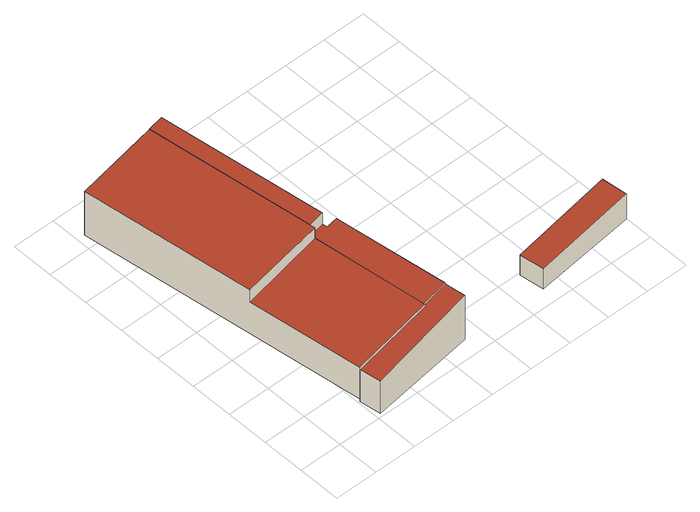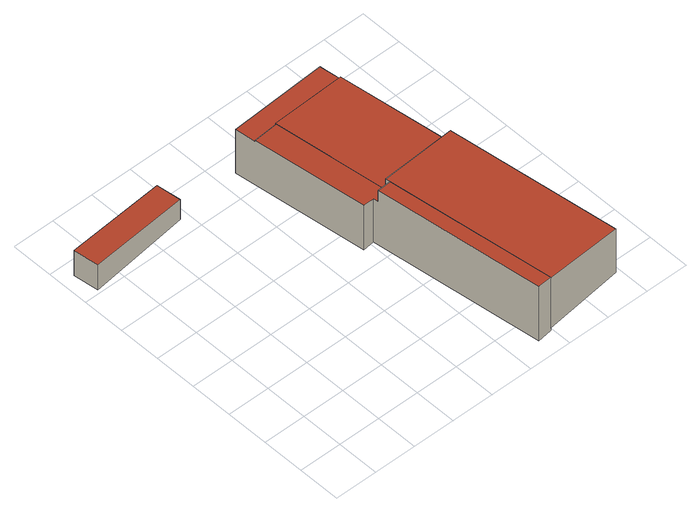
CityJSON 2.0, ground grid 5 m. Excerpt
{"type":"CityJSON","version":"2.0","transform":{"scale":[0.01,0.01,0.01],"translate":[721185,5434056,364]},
"CityObjects":{
"building1":{"type":"Building","attributes":{"Gemeindeschluessel":"09375181","HoeheDach":"371.209","HoeheGrund":"364.343","Methode":"2000","NiedrigsteTraufeDesGebaeudes":"368.677","Geometrietyp2DReferenz":"3000","measuredHeight":6.87,"function":"31001_2000","roofType":"1000"},"geometry":[{"type":"Solid","lod":"2","boundaries":[[[[0,1,2,3]],[[4,2,1,5,6]],[[7,5,8,9]],[[10,11,9,8,0,3]],[[7,12,6,5]],[[11,10,4,6,12]],[[5,1,0,8]],[[10,3,2,4]],[[9,11,12,7]]]],"semantics":{"surfaces":[{"type":"RoofSurface","Dachneigung":"84.402","Dachorientierung":"262.442","Flaeche":"194.213","Z_MAX":"6.866","Z_MAX_ASL":"371.209","Z_MIN":"5.930","Z_MIN_ASL":"370.272"},{"type":"WallSurface","Flaeche":"139.480","Z_MAX":"6.866","Z_MAX_ASL":"371.209","Z_MIN":"-0.003","Z_MIN_ASL":"364.340"},{"type":"RoofSurface","Dachneigung":"83.221","Dachorientierung":"262.397","Flaeche":"129.468","Z_MAX":"5.466","Z_MAX_ASL":"369.809","Z_MIN":"4.335","Z_MIN_ASL":"368.677"},{"type":"WallSurface","Flaeche":"179.104","Z_MAX":"5.933","Z_MAX_ASL":"370.276","Z_MIN":"-0.003","Z_MIN_ASL":"364.340"},{"type":"WallSurface","Flaeche":"74.312","Z_MAX":"5.466","Z_MAX_ASL":"369.809","Z_MIN":"-0.003","Z_MIN_ASL":"364.340"},{"type":"GroundSurface","Flaeche":"321.850","Z_MAX":"-0.003","Z_MAX_ASL":"364.340","Z_MIN":"-0.003","Z_MIN_ASL":"364.340"},{"type":"WallSurface","Flaeche":"14.270","Z_MAX":"6.866","Z_MAX_ASL":"371.209","Z_MIN":"4.335","Z_MIN_ASL":"368.677"},{"type":"WallSurface","Flaeche":"60.890","Z_MAX":"6.862","Z_MAX_ASL":"371.205","Z_MIN":"-0.003","Z_MIN_ASL":"364.340"},{"type":"WallSurface","Flaeche":"46.390","Z_MAX":"5.461","Z_MAX_ASL":"369.804","Z_MIN":"-0.003","Z_MIN_ASL":"364.340"}],"values":[[0,1,2,3,4,5,6,7,8]]}}]},
"building2":{"type":"Building","attributes":{"Gemeindeschluessel":"09375181","HoeheDach":"371.434","HoeheGrund":"364.006","Methode":"2000","NiedrigsteTraufeDesGebaeudes":"368.385","Geometrietyp2DReferenz":"3000","measuredHeight":7.43,"function":"51009_1610","roofType":"1000"},"geometry":[{"type":"Solid","lod":"2","boundaries":[[[[13,14,15,16]],[[17,18,19,20]],[[21,22,23,24]],[[23,22,25,26]],[[27,28,29,24,23,26]],[[27,26,25,30]],[[31,17,20,32,13,16]],[[33,30,25,22,21,34]],[[18,35,28,27,30,33,36,37,19]],[[37,36,38,14,13,32]],[[29,15,14,38,34,21,24]],[[28,35,31,16,15,29]],[[33,34,38,36]],[[31,35,18,17]],[[37,32,20,19]]]],"semantics":{"surfaces":[{"type":"WallSurface","Flaeche":"0.513","Z_MAX":"6.055","Z_MAX_ASL":"370.061","Z_MIN":"5.558","Z_MIN_ASL":"369.563"},{"type":"WallSurface","Flaeche":"11.021","Z_MAX":"4.382","Z_MAX_ASL":"368.387","Z_MIN":"0.000","Z_MIN_ASL":"364.006"},{"type":"WallSurface","Flaeche":"2.617","Z_MAX":"7.429","Z_MAX_ASL":"371.434","Z_MIN":"5.780","Z_MIN_ASL":"369.785"},{"type":"RoofSurface","Dachneigung":"83.170","Dachorientierung":"262.424","Flaeche":"35.367","Z_MAX":"7.429","Z_MAX_ASL":"371.434","Z_MIN":"7.210","Z_MIN_ASL":"371.216"},{"type":"WallSurface","Flaeche":"145.735","Z_MAX":"7.214","Z_MAX_ASL":"371.220","Z_MIN":"-0.000","Z_MIN_ASL":"364.006"},{"type":"WallSurface","Flaeche":"12.904","Z_MAX":"7.422","Z_MAX_ASL":"371.427","Z_MIN":"0.000","Z_MIN_ASL":"364.006"},{"type":"RoofSurface","Dachneigung":"82.926","Dachorientierung":"262.099","Flaeche":"30.763","Z_MAX":"5.951","Z_MAX_ASL":"369.957","Z_MIN":"4.380","Z_MIN_ASL":"368.385"},{"type":"WallSurface","Flaeche":"150.194","Z_MAX":"7.429","Z_MAX_ASL":"371.434","Z_MIN":"0.000","Z_MIN_ASL":"364.006"},{"type":"GroundSurface","Flaeche":"108.924","Z_MAX":"0.000","Z_MAX_ASL":"364.006","Z_MIN":"-0.000","Z_MIN_ASL":"364.006"},{"type":"WallSurface","Flaeche":"95.349","Z_MAX":"6.055","Z_MAX_ASL":"370.061","Z_MIN":"0.000","Z_MIN_ASL":"364.006"},{"type":"RoofSurface","Dachneigung":"84.990","Dachorientierung":"262.424","Flaeche":"43.445","Z_MAX":"6.055","Z_MAX_ASL":"370.061","Z_MIN":"5.777","Z_MIN_ASL":"369.782"},{"type":"WallSurface","Flaeche":"78.527","Z_MAX":"5.780","Z_MAX_ASL":"369.785","Z_MIN":"-0.000","Z_MIN_ASL":"364.006"},{"type":"WallSurface","Flaeche":"8.012","Z_MAX":"6.054","Z_MAX_ASL":"370.059","Z_MIN":"0.000","Z_MIN_ASL":"364.006"},{"type":"WallSurface","Flaeche":"47.166","Z_MAX":"5.557","Z_MAX_ASL":"369.563","Z_MIN":"-0.000","Z_MIN_ASL":"364.006"},{"type":"WallSurface","Flaeche":"65.289","Z_MAX":"5.950","Z_MAX_ASL":"369.955","Z_MIN":"0.000","Z_MIN_ASL":"364.006"}],"values":[[0,1,2,3,4,5,6,7,8,9,10,11,12,13,14]]}}]},
"building3":{"type":"Building","attributes":{"Gemeindeschluessel":"09375181","HoeheDach":"368.670","HoeheGrund":"365.231","Methode":"2000","NiedrigsteTraufeDesGebaeudes":"367.970","Geometrietyp2DReferenz":"3000","measuredHeight":3.44,"function":"51009_1610","roofType":"1000"},"geometry":[{"type":"Solid","lod":"2","boundaries":[[[[39,40,41,42]],[[40,43,44,41]],[[42,41,44,45]],[[46,43,40,39]],[[45,44,43,46]],[[42,45,46,39]]]],"semantics":{"surfaces":[{"type":"WallSurface","Flaeche":"7.919","Z_MAX":"2.739","Z_MAX_ASL":"367.970","Z_MIN":"-0.001","Z_MIN_ASL":"365.230"},{"type":"RoofSurface","Dachneigung":"86.687","Dachorientierung":"263.056","Flaeche":"35.574","Z_MAX":"3.439","Z_MAX_ASL":"368.670","Z_MIN":"2.739","Z_MIN_ASL":"367.970"},{"type":"WallSurface","Flaeche":"37.342","Z_MAX":"3.439","Z_MAX_ASL":"368.670","Z_MIN":"-0.001","Z_MIN_ASL":"365.230"},{"type":"WallSurface","Flaeche":"37.400","Z_MAX":"3.439","Z_MAX_ASL":"368.670","Z_MIN":"-0.001","Z_MIN_ASL":"365.230"},{"type":"WallSurface","Flaeche":"10.262","Z_MAX":"3.439","Z_MAX_ASL":"368.670","Z_MIN":"-0.001","Z_MIN_ASL":"365.230"},{"type":"GroundSurface","Flaeche":"35.515","Z_MAX":"-0.001","Z_MAX_ASL":"365.230","Z_MIN":"-0.001","Z_MIN_ASL":"365.230"}],"values":[[0,1,2,3,4,5]]}}]}
},
"vertices":[
[343,1624,628],[1287,1744,721],[1016,3757,720],[72,3637,627],[1016,3757,34],[1287,1744,581],[1287,1744,34],[1463,396,580],[343,1624,468],[523,286,468],[72,3637,34],[523,286,34],[1463,396,34],
[1776,451,596],[1776,451,606],[1461,408,578],[1461,408,556],[520,287,438],[520,287,1],[556,38,1],[556,38,439],[1457,1821,594],[1457,1821,743],[1280,1797,722],[1280,1797,578],[1191,3779,743],[1016,3757,722],[1016,3757,1],[1287,1744,1],[1287,1744,578],[1191,3779,1],[1463,396,556],[1808,211,595],[1465,1763,1],[1465,1763,594],[1463,396,1],[1598,1776,1],[1808,211,1],[1598,1776,606],
[2719,105,123],[2719,105,397],[2685,392,397],[2685,392,123],[3921,247,467],[3884,543,467],[3884,543,123],[3921,247,123]
]}
